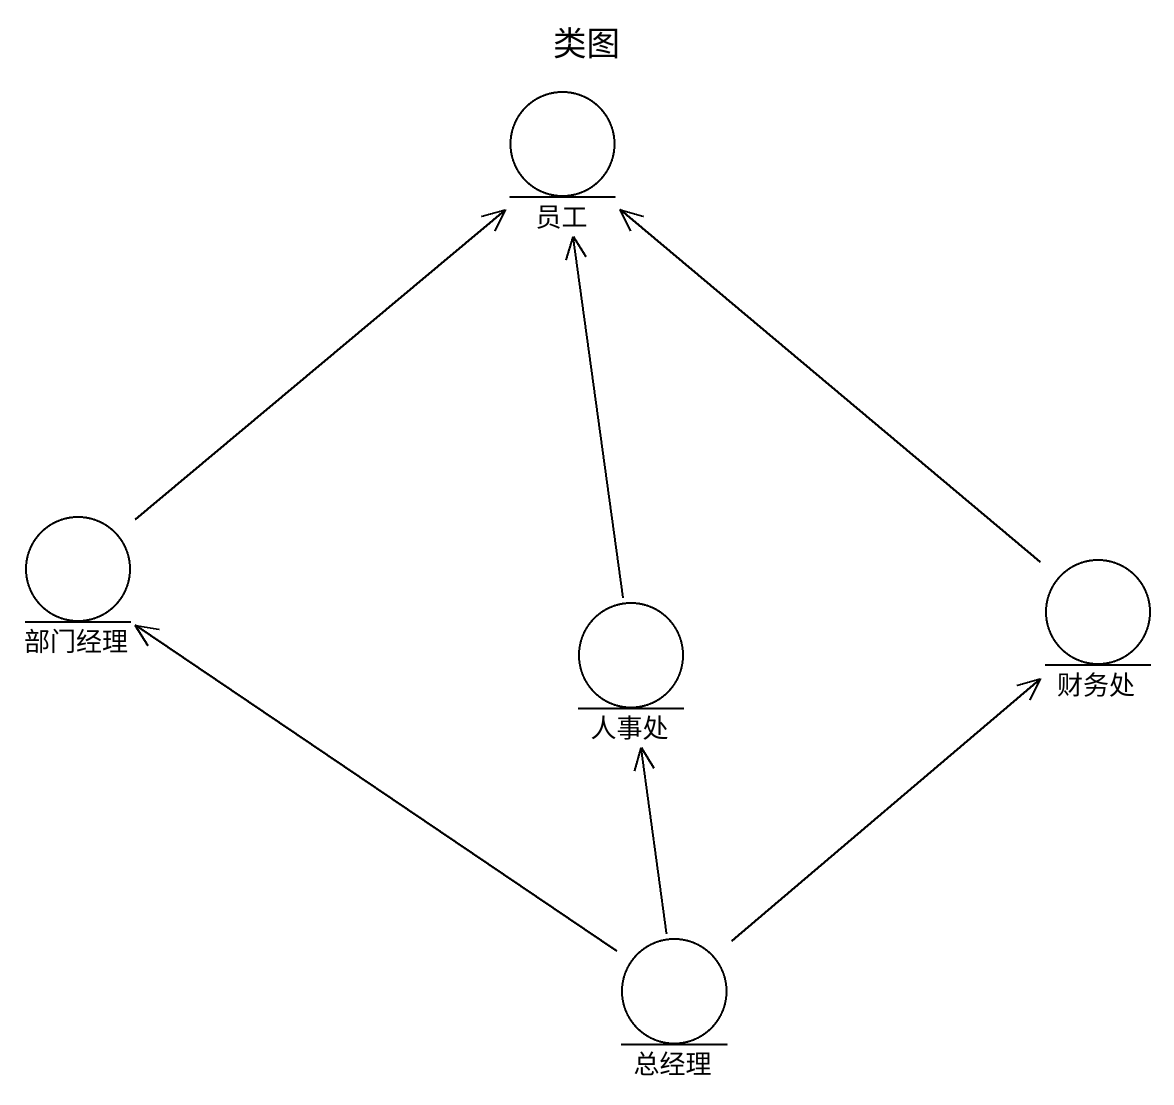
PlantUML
@startuml
title 类图
entity 员工
entity 部门经理
entity 财务处
entity 人事处
entity 总经理
部门经理 -up-> 员工
财务处 -up-> 员工
人事处 -up-> 员工
总经理 -up-> 部门经理
总经理 -up-> 财务处
总经理 -up-> 人事处
@enduml
